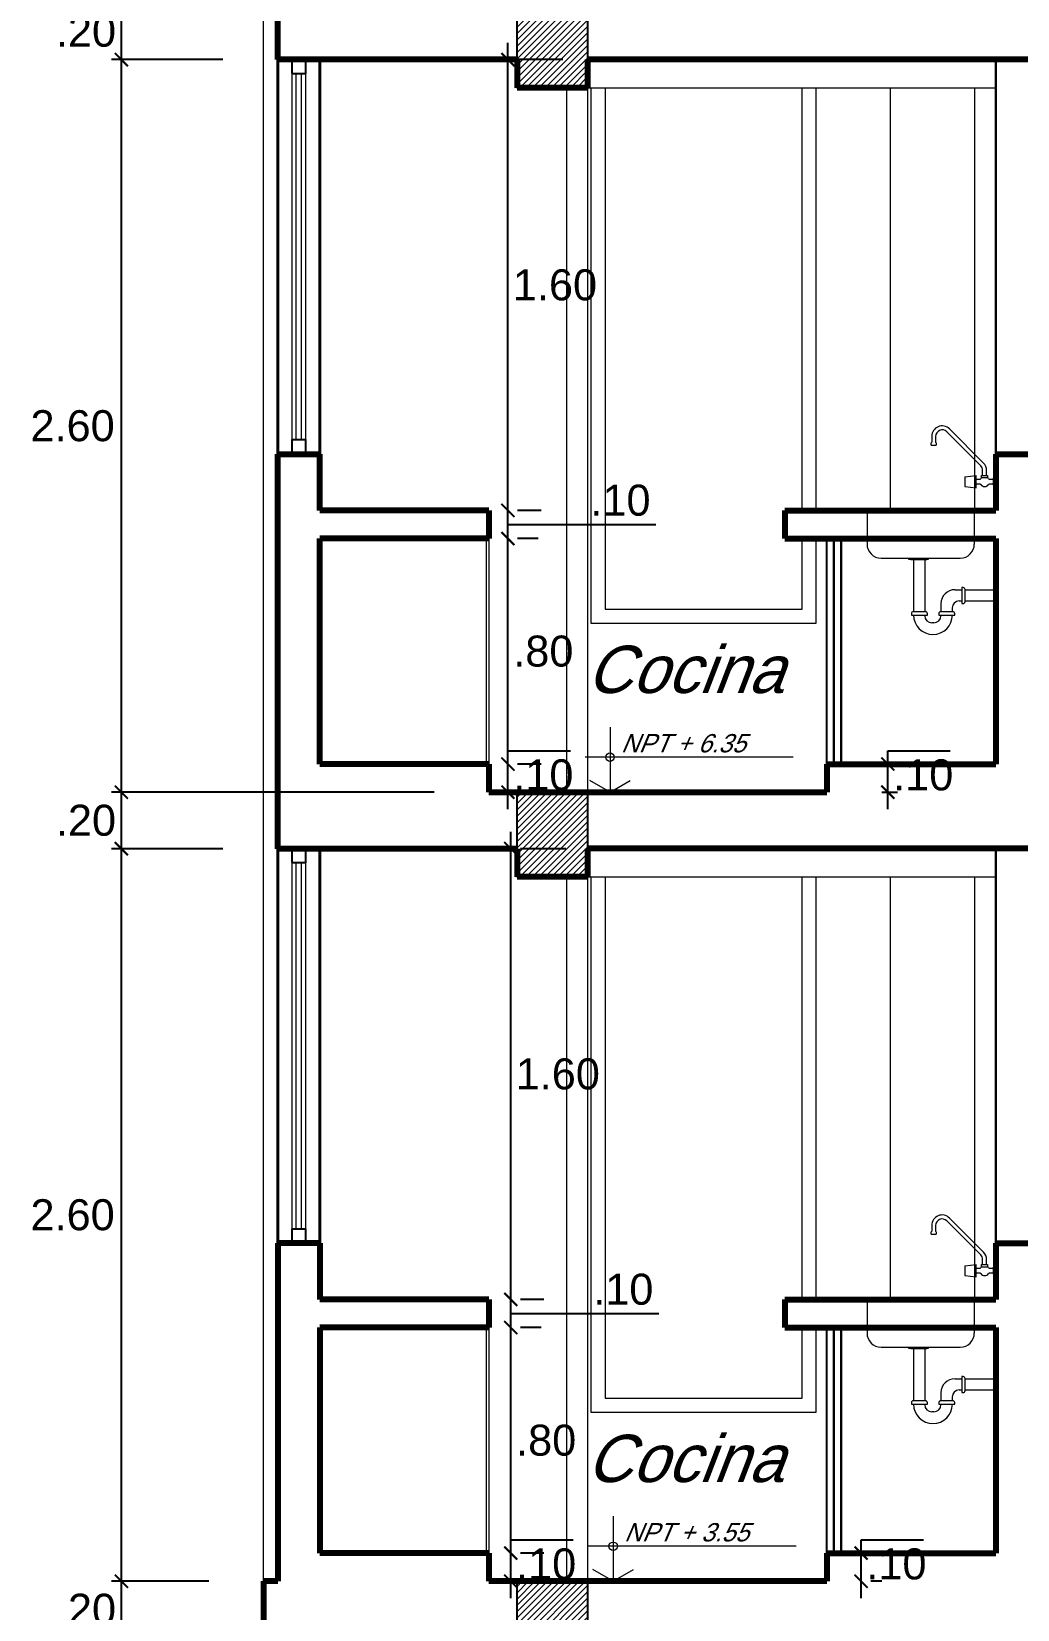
# Model space of a CAD drawing. Header units: millimetres. Extents: x 3779 to 7711, y 1445 to 3132.
# Drawn here: x 3948.45 to 3951.95, y 1475.88 to 1481.48 of the extents above; entities that cross this region are included whole.
import ezdxf

# ---------------------------------------------------------------- set-up
doc = ezdxf.new("R2010")
doc.units = ezdxf.units.MM
doc.header["$PDMODE"] = 3
doc.linetypes.add('HIDDEN', pattern=[9.525, 6.35, -3.175])
for name, color, linetype, lineweight in [('cotas', 7, 'Continuous', 5), ('pluma 0.0', 33, 'Continuous', 0), ('pluma 0.5', 41, 'Continuous', 5), ('pluma 1', 1, 'Continuous', 9), ('pluma 1.5', 14, 'Continuous', 15), ('pluma 2', 2, 'Continuous', 20), ('pluma 2.5', 30, 'Continuous', 25), ('pluma 3', 251, 'Continuous', 30), ('pluma 4', 34, 'Continuous', 40), ('pluma 8', 98, 'Continuous', 80), ('proyecciones', 32, 'HIDDEN', 9), ('SANITARIOS', 40, 'Continuous', 9), ('TEXTO', 7, 'Continuous', 9), ('TEXTURAS', 35, 'Continuous', 5)]:
    doc.layers.add(name, color=color, linetype=linetype, lineweight=lineweight)
doc.styles.add('nombreambiente', font='stylu.ttf', dxfattribs={"oblique": 20})
doc.styles.get("Standard").update_dxf_attribs({"font": 'arial.ttf'})
doc.dimstyles.new('INTERIOR', dxfattribs={"dimtxt": 0.11, "dimasz": 0.0465, "dimexe": 0.0345, "dimexo": 0.195, "dimgap": 0.0295, "dimtad": 2, "dimtih": 1, "dimtoh": 1, "dimzin": 4, "dimdsep": 46, "dimtxsty": 'Standard', "dimblk": 'ARCHTICK', "dimcen": 0, "dimdle": 0.06, "dimclrd": 256, "dimclre": 256, "dimclrt": 256, "dimadec": 0, "dimazin": 0, "dimtfac": 1, "dimtmove": 0, "dimatfit": 3, "dimldrblk": 'ARCHTICK', "dimfxl": 0.0345, "dimtolj": 1, "dimtzin": 0, "dimlwe": 25, "dimarcsym": 0})

# ---------------------------------------------------------------- blocks, each defined once
blk = doc.blocks.new('ttryt')
at = {"layer": 'pluma 1'}
for p, q in [((1118.6396, 393.5141), (1118.6396, 393.2829)), ((1119.2894, 393.4071), (1118.5516, 393.4071)), ((1118.6396, 393.2829), (1118.5676, 393.3244)), ((1118.6396, 393.2829), (1118.7115, 393.3244))]:
    blk.add_line(p, q, dxfattribs=at)
at = {"layer": 'pluma 1', "linetype": 'Continuous'}
blk.add_circle((1118.6396, 393.4071), 0.015, dxfattribs=at)
blk = doc.blocks.new('_ArchTick')
at = {"color": 0, "linetype": 'ByBlock', "lineweight": 40, "const_width": 0.15}
blk.add_lwpolyline([(-0.5, -0.5), (0.5, 0.5)], dxfattribs=at)
blk = doc.blocks.new('*D831')
at = {"layer": 'cotas', "lineweight": -2, "transparency": 16777216}
blk.add_line((3948.7656, 1475.7228), (3948.7656, 1476.0428), dxfattribs=at)
at = {"layer": 'cotas', "lineweight": 25, "transparency": 16777216}
for p, q in [((3949.0757, 1475.9828), (3948.7311, 1475.9828)), ((3949.0757, 1475.7828), (3948.7311, 1475.7828))]:
    blk.add_line(p, q, dxfattribs=at)
at = {"layer": 'Defpoints', "color": 0, "transparency": 16777216}
for p in [(3948.7656, 1475.9828), (3949.2707, 1475.9828), (3949.2707, 1475.7828)]:
    blk.add_point(p, dxfattribs=at)
at = {"layer": 'cotas', "lineweight": -2, "transparency": 16777216, "xscale": 0.04649999999999999, "yscale": 0.04649999999999999, "zscale": 0.04649999999999999}
for p, rotation in [((3948.7656, 1475.9828), 90), ((3948.7656, 1475.7828), 270)]:
    blk.add_blockref('_ArchTick', p, dxfattribs=dict(at, rotation=rotation))
at = {"layer": 'cotas', "transparency": 16777216, "insert": (3948.64, 1475.8828), "char_height": 0.11, "attachment_point": 5}
blk.add_mtext('\\A1;.20', dxfattribs=at)
blk = doc.blocks.new('*D832')
at = {"layer": 'cotas', "lineweight": -2, "transparency": 16777216}
blk.add_line((3948.7656, 1475.9228), (3948.7656, 1478.6424), dxfattribs=at)
at = {"layer": 'cotas', "lineweight": 25, "transparency": 16777216}
for p, q in [((3949.1257, 1478.5824), (3948.7311, 1478.5824)), ((3949.0757, 1475.9828), (3948.7311, 1475.9828))]:
    blk.add_line(p, q, dxfattribs=at)
at = {"layer": 'Defpoints', "color": 0, "transparency": 16777216}
for p in [(3948.7656, 1478.5824), (3949.3207, 1478.5824), (3949.2707, 1475.9828)]:
    blk.add_point(p, dxfattribs=at)
at = {"layer": 'cotas', "lineweight": -2, "transparency": 16777216, "xscale": 0.04649999999999999, "yscale": 0.04649999999999999, "zscale": 0.04649999999999999}
for p, rotation in [((3948.7656, 1478.5824), 90), ((3948.7656, 1475.9828), 270)]:
    blk.add_blockref('_ArchTick', p, dxfattribs=dict(at, rotation=rotation))
at = {"layer": 'cotas', "transparency": 16777216, "insert": (3948.5925, 1477.2826), "char_height": 0.11, "attachment_point": 5}
blk.add_mtext('\\A1;2.60', dxfattribs=at)
blk = doc.blocks.new('*D833')
at = {"layer": 'cotas', "lineweight": -2, "transparency": 16777216}
blk.add_line((3948.7656, 1478.5224), (3948.7656, 1478.8428), dxfattribs=at)
at = {"layer": 'cotas', "lineweight": 25, "transparency": 16777216}
for p, q in [((3949.8757, 1478.7828), (3948.7311, 1478.7828)), ((3949.1257, 1478.5824), (3948.7311, 1478.5824))]:
    blk.add_line(p, q, dxfattribs=at)
at = {"layer": 'Defpoints', "color": 0, "transparency": 16777216}
for p in [(3948.7656, 1478.7828), (3950.0707, 1478.7828), (3949.3207, 1478.5824)]:
    blk.add_point(p, dxfattribs=at)
at = {"layer": 'cotas', "lineweight": -2, "transparency": 16777216, "xscale": 0.04649999999999999, "yscale": 0.04649999999999999, "zscale": 0.04649999999999999}
for p, rotation in [((3948.7656, 1478.7828), 90), ((3948.7656, 1478.5824), 270)]:
    blk.add_blockref('_ArchTick', p, dxfattribs=dict(at, rotation=rotation))
at = {"layer": 'cotas', "transparency": 16777216, "insert": (3948.64, 1478.6826), "char_height": 0.11, "attachment_point": 5}
blk.add_mtext('\\A1;.20', dxfattribs=at)
blk = doc.blocks.new('*D834')
at = {"layer": 'cotas', "lineweight": -2, "transparency": 16777216}
blk.add_line((3948.7656, 1478.7228), (3948.7656, 1481.4424), dxfattribs=at)
at = {"layer": 'cotas', "lineweight": 25, "transparency": 16777216}
for p, q in [((3949.1257, 1481.3824), (3948.7311, 1481.3824)), ((3949.8757, 1478.7828), (3948.7311, 1478.7828))]:
    blk.add_line(p, q, dxfattribs=at)
at = {"layer": 'Defpoints', "color": 0, "transparency": 16777216}
for p in [(3948.7656, 1481.3824), (3949.3207, 1481.3824), (3950.0707, 1478.7828)]:
    blk.add_point(p, dxfattribs=at)
at = {"layer": 'cotas', "lineweight": -2, "transparency": 16777216, "xscale": 0.04649999999999999, "yscale": 0.04649999999999999, "zscale": 0.04649999999999999}
for p, rotation in [((3948.7656, 1481.3824), 90), ((3948.7656, 1478.7828), 270)]:
    blk.add_blockref('_ArchTick', p, dxfattribs=dict(at, rotation=rotation))
at = {"layer": 'cotas', "transparency": 16777216, "insert": (3948.5925, 1480.0826), "char_height": 0.11, "attachment_point": 5}
blk.add_mtext('\\A1;2.60', dxfattribs=at)
blk = doc.blocks.new('*D835')
at = {"layer": 'cotas', "lineweight": -2, "transparency": 16777216}
blk.add_line((3948.7656, 1481.3224), (3948.7656, 1481.6428), dxfattribs=at)
at = {"layer": 'cotas', "lineweight": 25, "transparency": 16777216}
for p, q in [((3949.1257, 1481.5828), (3948.7311, 1481.5828)), ((3949.1257, 1481.3824), (3948.7311, 1481.3824))]:
    blk.add_line(p, q, dxfattribs=at)
at = {"layer": 'Defpoints', "color": 0, "transparency": 16777216}
for p in [(3948.7656, 1481.5828), (3949.3207, 1481.5828), (3949.3207, 1481.3824)]:
    blk.add_point(p, dxfattribs=at)
at = {"layer": 'cotas', "lineweight": -2, "transparency": 16777216, "xscale": 0.04649999999999999, "yscale": 0.04649999999999999, "zscale": 0.04649999999999999}
for p, rotation in [((3948.7656, 1481.5828), 90), ((3948.7656, 1481.3824), 270)]:
    blk.add_blockref('_ArchTick', p, dxfattribs=dict(at, rotation=rotation))
at = {"layer": 'cotas', "transparency": 16777216, "insert": (3948.64, 1481.4826), "char_height": 0.11, "attachment_point": 5}
blk.add_mtext('\\A1;.20', dxfattribs=at)
blk = doc.blocks.new('*D818')
at = {"layer": 'cotas', "lineweight": -2, "transparency": 16777216}
for p, q in [((3951.3918, 1476.0828), (3951.3918, 1476.1293)), ((3951.3918, 1476.1293), (3951.6136, 1476.1293)), ((3951.3918, 1475.9228), (3951.3918, 1476.0828))]:
    blk.add_line(p, q, dxfattribs=at)
at = {"layer": 'cotas', "lineweight": 25, "transparency": 16777216}
for p, q in [((3951.4657, 1476.0828), (3951.4263, 1476.0828)), ((3951.4657, 1475.9828), (3951.4263, 1475.9828))]:
    blk.add_line(p, q, dxfattribs=at)
at = {"layer": 'Defpoints', "color": 0, "transparency": 16777216}
for p in [(3951.2707, 1476.0828), (3951.3918, 1476.0828), (3951.2707, 1475.9828)]:
    blk.add_point(p, dxfattribs=at)
at = {"layer": 'cotas', "lineweight": -2, "transparency": 16777216, "xscale": 0.04649999999999999, "yscale": 0.04649999999999999, "zscale": 0.04649999999999999}
for p, rotation in [((3951.3918, 1476.0828), 90), ((3951.3918, 1475.9828), 270)]:
    blk.add_blockref('_ArchTick', p, dxfattribs=dict(at, rotation=rotation))
at = {"layer": 'cotas', "transparency": 16777216, "insert": (3951.5174, 1476.0436), "char_height": 0.11, "attachment_point": 5}
blk.add_mtext('\\A1;.10', dxfattribs=at)
blk = doc.blocks.new('*D819')
at = {"layer": 'cotas', "lineweight": 25, "transparency": 16777216}
for p, q in [((3951.4657, 1478.8828), (3951.5215, 1478.8828)), ((3951.4657, 1478.7828), (3951.5215, 1478.7828))]:
    blk.add_line(p, q, dxfattribs=at)
at = {"layer": 'cotas', "lineweight": -2, "transparency": 16777216}
for p, q in [((3951.487, 1478.8828), (3951.487, 1478.9293)), ((3951.487, 1478.9293), (3951.7088, 1478.9293)), ((3951.487, 1478.7228), (3951.487, 1478.8828))]:
    blk.add_line(p, q, dxfattribs=at)
at = {"layer": 'Defpoints', "color": 0, "transparency": 16777216}
for p in [(3951.2707, 1478.8828), (3951.487, 1478.8828), (3951.2707, 1478.7828)]:
    blk.add_point(p, dxfattribs=at)
at = {"layer": 'cotas', "lineweight": -2, "transparency": 16777216, "xscale": 0.04649999999999999, "yscale": 0.04649999999999999, "zscale": 0.04649999999999999}
for p, rotation in [((3951.487, 1478.8828), 90), ((3951.487, 1478.7828), 270)]:
    blk.add_blockref('_ArchTick', p, dxfattribs=dict(at, rotation=rotation))
at = {"layer": 'cotas', "transparency": 16777216, "insert": (3951.6126, 1478.8436), "char_height": 0.11, "attachment_point": 5}
blk.add_mtext('\\A1;.10', dxfattribs=at)
blk = doc.blocks.new('*D821')
at = {"layer": 'cotas', "lineweight": -2, "transparency": 16777216}
for p, q in [((3950.1481, 1476.0828), (3950.1481, 1476.1293)), ((3950.1481, 1476.1293), (3950.3699, 1476.1293)), ((3950.1481, 1475.9228), (3950.1481, 1476.0828))]:
    blk.add_line(p, q, dxfattribs=at)
at = {"layer": 'cotas', "lineweight": 25, "transparency": 16777216}
for p, q in [((3950.2657, 1476.0828), (3950.1826, 1476.0828)), ((3950.2657, 1475.9828), (3950.1826, 1475.9828))]:
    blk.add_line(p, q, dxfattribs=at)
at = {"layer": 'Defpoints', "color": 0, "transparency": 16777216}
for p in [(3950.0707, 1476.0828), (3950.1481, 1476.0828), (3950.0707, 1475.9828)]:
    blk.add_point(p, dxfattribs=at)
at = {"layer": 'cotas', "lineweight": -2, "transparency": 16777216, "xscale": 0.04649999999999999, "yscale": 0.04649999999999999, "zscale": 0.04649999999999999}
for p, rotation in [((3950.1481, 1476.0828), 90), ((3950.1481, 1475.9828), 270)]:
    blk.add_blockref('_ArchTick', p, dxfattribs=dict(at, rotation=rotation))
at = {"layer": 'cotas', "transparency": 16777216, "insert": (3950.2738, 1476.0436), "char_height": 0.11, "attachment_point": 5}
blk.add_mtext('\\A1;.10', dxfattribs=at)
blk = doc.blocks.new('*D822')
at = {"layer": 'cotas', "lineweight": -2, "transparency": 16777216}
blk.add_line((3950.1481, 1476.0228), (3950.1481, 1476.9428), dxfattribs=at)
at = {"layer": 'cotas', "lineweight": 25, "transparency": 16777216}
for p, q in [((3950.2557, 1476.8828), (3950.1826, 1476.8828)), ((3950.2657, 1476.0828), (3950.1826, 1476.0828))]:
    blk.add_line(p, q, dxfattribs=at)
at = {"layer": 'Defpoints', "color": 0, "transparency": 16777216}
for p in [(3950.0607, 1476.8828), (3950.1481, 1476.8828), (3950.0707, 1476.0828)]:
    blk.add_point(p, dxfattribs=at)
at = {"layer": 'cotas', "lineweight": -2, "transparency": 16777216, "xscale": 0.04649999999999999, "yscale": 0.04649999999999999, "zscale": 0.04649999999999999}
for p, rotation in [((3950.1481, 1476.8828), 90), ((3950.1481, 1476.0828), 270)]:
    blk.add_blockref('_ArchTick', p, dxfattribs=dict(at, rotation=rotation))
at = {"layer": 'cotas', "transparency": 16777216, "insert": (3950.2738, 1476.4828), "char_height": 0.11, "attachment_point": 5}
blk.add_mtext('\\A1;.80', dxfattribs=at)
blk = doc.blocks.new('*D823')
at = {"layer": 'cotas', "lineweight": -2, "transparency": 16777216}
for p, q in [((3950.1481, 1476.8228), (3950.1481, 1477.0428)), ((3950.1481, 1476.9328), (3950.422, 1476.9328)), ((3950.422, 1476.9328), (3950.6733, 1476.9328))]:
    blk.add_line(p, q, dxfattribs=at)
at = {"layer": 'cotas', "lineweight": 25, "transparency": 16777216}
for p, q in [((3950.2657, 1476.9828), (3950.1826, 1476.9828)), ((3950.2557, 1476.8828), (3950.1826, 1476.8828))]:
    blk.add_line(p, q, dxfattribs=at)
at = {"layer": 'Defpoints', "color": 0, "transparency": 16777216}
for p in [(3950.0707, 1476.9828), (3950.1481, 1476.9828), (3950.0607, 1476.8828)]:
    blk.add_point(p, dxfattribs=at)
at = {"layer": 'cotas', "lineweight": -2, "transparency": 16777216, "xscale": 0.04649999999999999, "yscale": 0.04649999999999999, "zscale": 0.04649999999999999}
for p, rotation in [((3950.1481, 1476.9828), 90), ((3950.1481, 1476.8828), 270)]:
    blk.add_blockref('_ArchTick', p, dxfattribs=dict(at, rotation=rotation))
at = {"layer": 'cotas', "transparency": 16777216, "insert": (3950.5477, 1477.0184), "char_height": 0.11, "attachment_point": 5}
blk.add_mtext('\\A1;.10', dxfattribs=at)
blk = doc.blocks.new('*D824')
at = {"layer": 'cotas', "lineweight": -2, "transparency": 16777216}
blk.add_line((3950.1481, 1476.9228), (3950.1481, 1478.6424), dxfattribs=at)
at = {"layer": 'cotas', "lineweight": 25, "transparency": 16777216}
for p, q in [((3950.3431, 1478.5824), (3950.1826, 1478.5824)), ((3950.2657, 1476.9828), (3950.1826, 1476.9828))]:
    blk.add_line(p, q, dxfattribs=at)
at = {"layer": 'Defpoints', "color": 0, "transparency": 16777216}
for p in [(3950.1481, 1478.5824), (3950.1481, 1478.5824), (3950.0707, 1476.9828)]:
    blk.add_point(p, dxfattribs=at)
at = {"layer": 'cotas', "lineweight": -2, "transparency": 16777216, "xscale": 0.04649999999999999, "yscale": 0.04649999999999999, "zscale": 0.04649999999999999}
for p, rotation in [((3950.1481, 1478.5824), 90), ((3950.1481, 1476.9828), 270)]:
    blk.add_blockref('_ArchTick', p, dxfattribs=dict(at, rotation=rotation))
at = {"layer": 'cotas', "transparency": 16777216, "insert": (3950.3151, 1477.7826), "char_height": 0.11, "attachment_point": 5}
blk.add_mtext('\\A1;1.60', dxfattribs=at)
blk = doc.blocks.new('*D668')
at = {"layer": 'cotas', "lineweight": -2, "transparency": 16777216}
for p, q in [((3950.1381, 1478.8828), (3950.1381, 1478.9293)), ((3950.1381, 1478.9293), (3950.3599, 1478.9293)), ((3950.1381, 1478.7228), (3950.1381, 1478.8828))]:
    blk.add_line(p, q, dxfattribs=at)
at = {"layer": 'cotas', "lineweight": 25, "transparency": 16777216}
for p, q in [((3950.2557, 1478.8828), (3950.1726, 1478.8828)), ((3950.2557, 1478.7828), (3950.1726, 1478.7828))]:
    blk.add_line(p, q, dxfattribs=at)
at = {"layer": 'Defpoints', "color": 0, "transparency": 16777216}
for p in [(3950.0607, 1478.8828), (3950.1381, 1478.8828), (3950.0607, 1478.7828)]:
    blk.add_point(p, dxfattribs=at)
at = {"layer": 'cotas', "lineweight": -2, "transparency": 16777216, "xscale": 0.04649999999999999, "yscale": 0.04649999999999999, "zscale": 0.04649999999999999}
for p, rotation in [((3950.1381, 1478.8828), 90), ((3950.1381, 1478.7828), 270)]:
    blk.add_blockref('_ArchTick', p, dxfattribs=dict(at, rotation=rotation))
at = {"layer": 'cotas', "transparency": 16777216, "insert": (3950.2638, 1478.8436), "char_height": 0.11, "attachment_point": 5}
blk.add_mtext('\\A1;.10', dxfattribs=at)
blk = doc.blocks.new('*D669')
at = {"layer": 'cotas', "lineweight": -2, "transparency": 16777216}
blk.add_line((3950.1381, 1478.8228), (3950.1381, 1479.7428), dxfattribs=at)
at = {"layer": 'cotas', "lineweight": 25, "transparency": 16777216}
for p, q in [((3950.2457, 1479.6828), (3950.1726, 1479.6828)), ((3950.2557, 1478.8828), (3950.1726, 1478.8828))]:
    blk.add_line(p, q, dxfattribs=at)
at = {"layer": 'Defpoints', "color": 0, "transparency": 16777216}
for p in [(3950.0507, 1479.6828), (3950.1381, 1479.6828), (3950.0607, 1478.8828)]:
    blk.add_point(p, dxfattribs=at)
at = {"layer": 'cotas', "lineweight": -2, "transparency": 16777216, "xscale": 0.04649999999999999, "yscale": 0.04649999999999999, "zscale": 0.04649999999999999}
for p, rotation in [((3950.1381, 1479.6828), 90), ((3950.1381, 1478.8828), 270)]:
    blk.add_blockref('_ArchTick', p, dxfattribs=dict(at, rotation=rotation))
at = {"layer": 'cotas', "transparency": 16777216, "insert": (3950.2638, 1479.2828), "char_height": 0.11, "attachment_point": 5}
blk.add_mtext('\\A1;.80', dxfattribs=at)
blk = doc.blocks.new('*D670')
at = {"layer": 'cotas', "lineweight": -2, "transparency": 16777216}
for p, q in [((3950.1381, 1479.6228), (3950.1381, 1479.8428)), ((3950.1381, 1479.7328), (3950.412, 1479.7328)), ((3950.412, 1479.7328), (3950.6633, 1479.7328))]:
    blk.add_line(p, q, dxfattribs=at)
at = {"layer": 'cotas', "lineweight": 25, "transparency": 16777216}
for p, q in [((3950.2557, 1479.7828), (3950.1726, 1479.7828)), ((3950.2457, 1479.6828), (3950.1726, 1479.6828))]:
    blk.add_line(p, q, dxfattribs=at)
at = {"layer": 'Defpoints', "color": 0, "transparency": 16777216}
for p in [(3950.0607, 1479.7828), (3950.1381, 1479.7828), (3950.0507, 1479.6828)]:
    blk.add_point(p, dxfattribs=at)
at = {"layer": 'cotas', "lineweight": -2, "transparency": 16777216, "xscale": 0.04649999999999999, "yscale": 0.04649999999999999, "zscale": 0.04649999999999999}
for p, rotation in [((3950.1381, 1479.7828), 90), ((3950.1381, 1479.6828), 270)]:
    blk.add_blockref('_ArchTick', p, dxfattribs=dict(at, rotation=rotation))
at = {"layer": 'cotas', "transparency": 16777216, "insert": (3950.5377, 1479.8184), "char_height": 0.11, "attachment_point": 5}
blk.add_mtext('\\A1;.10', dxfattribs=at)
blk = doc.blocks.new('*D671')
at = {"layer": 'cotas', "lineweight": -2, "transparency": 16777216}
blk.add_line((3950.1381, 1479.7228), (3950.1381, 1481.4424), dxfattribs=at)
at = {"layer": 'cotas', "lineweight": 25, "transparency": 16777216}
for p, q in [((3950.3331, 1481.3824), (3950.1726, 1481.3824)), ((3950.2557, 1479.7828), (3950.1726, 1479.7828))]:
    blk.add_line(p, q, dxfattribs=at)
at = {"layer": 'Defpoints', "color": 0, "transparency": 16777216}
for p in [(3950.1381, 1481.3824), (3950.1381, 1481.3824), (3950.0607, 1479.7828)]:
    blk.add_point(p, dxfattribs=at)
at = {"layer": 'cotas', "lineweight": -2, "transparency": 16777216, "xscale": 0.04649999999999999, "yscale": 0.04649999999999999, "zscale": 0.04649999999999999}
for p, rotation in [((3950.1381, 1481.3824), 90), ((3950.1381, 1479.7828), 270)]:
    blk.add_blockref('_ArchTick', p, dxfattribs=dict(at, rotation=rotation))
at = {"layer": 'cotas', "transparency": 16777216, "insert": (3950.3051, 1480.5826), "char_height": 0.11, "attachment_point": 5}
blk.add_mtext('\\A1;1.60', dxfattribs=at)

msp = doc.modelspace()

# ---------------------------------------------------------------- hatches: boundary and pattern name
at = {"layer": 'TEXTURAS'}
h = msp.add_hatch(dxfattribs=at)
h.set_pattern_fill('LINE', color=256, scale=0.005, angle=45)
h.set_pattern_definition([(45, (-207.471848, 133.283055), (-0.01122532015, 0.01122532015), [])])
h.paths.add_polyline_path([(3950.4207, 1481.5828), (3950.3207, 1481.5828), (3950.1707, 1481.5828), (3950.1707, 1481.2828), (3950.4207, 1481.2828), (3950.4207, 1481.3828)])
h = msp.add_hatch(dxfattribs=at)
h.set_pattern_fill('LINE', color=256, scale=0.005, angle=45)
h.set_pattern_definition([(45, (-207.471848, 130.483055), (-0.01122532015, 0.01122532015), [])])
h.paths.add_polyline_path([(3950.4207, 1478.7828), (3950.3207, 1478.7828), (3950.1707, 1478.7828), (3950.1707, 1478.4828), (3950.4207, 1478.4828), (3950.4207, 1478.5828)])
h = msp.add_hatch(dxfattribs=at)
h.set_pattern_fill('LINE', color=256, scale=0.005, angle=45)
h.set_pattern_definition([(45, (-207.471848, 127.683055), (-0.01122532015, 0.01122532015), [])])
h.paths.add_polyline_path([(3950.4207, 1475.9828), (3950.3207, 1475.9828), (3950.1707, 1475.9828), (3950.1707, 1475.6828), (3950.4207, 1475.6828), (3950.4207, 1475.7828)])

# ---------------------------------------------------------------- linework, layer by layer
at = {"layer": 'pluma 0.0'}
for p, q in [((3949.3707, 1481.3324), (3949.3707, 1480.0328)), ((3949.4207, 1480.0328), (3949.4207, 1481.3324)), ((3949.3707, 1478.5324), (3949.3707, 1477.2328)), ((3949.4207, 1477.2328), (3949.4207, 1478.5324))]:
    msp.add_line(p, q, dxfattribs=at)
at = {"layer": 'pluma 0.5'}
for points in [[(3950.4328, 1481.2828), (3950.4328, 1479.3828), (3951.2328, 1479.3828), (3951.2328, 1479.6828)], [(3950.4828, 1481.2828), (3950.4828, 1479.4328), (3951.1828, 1479.4328), (3951.1828, 1479.6828)], [(3951.1828, 1479.7828), (3951.1828, 1481.2828)], [(3951.2328, 1479.7828), (3951.2328, 1481.2828)], [(3950.4328, 1478.4828), (3950.4328, 1476.5828), (3951.2328, 1476.5828), (3951.2328, 1476.8828)], [(3950.4828, 1478.4828), (3950.4828, 1476.6328), (3951.1828, 1476.6328), (3951.1828, 1476.8828)], [(3951.1828, 1476.9828), (3951.1828, 1478.4828)], [(3951.2328, 1476.9828), (3951.2328, 1478.4828)]]:
    msp.add_lwpolyline(points, dxfattribs=at)
at = {"layer": 'pluma 1'}
for p, q in [((3949.3857, 1480.0328), (3949.3857, 1481.3324)), ((3949.4057, 1480.0328), (3949.4057, 1481.3324)), ((3951.4949, 1481.2828), (3951.4949, 1479.7828)), ((3951.7949, 1481.2828), (3951.7949, 1479.7828)), ((3950.0607, 1479.6828), (3950.0607, 1478.8828)), ((3950.0707, 1479.6828), (3950.0707, 1478.8828)), ((3949.3857, 1477.2328), (3949.3857, 1478.5324)), ((3949.4057, 1477.2328), (3949.4057, 1478.5324)), ((3951.4949, 1478.4828), (3951.4949, 1476.9828)), ((3951.7949, 1478.4828), (3951.7949, 1476.9828)), ((3950.0607, 1476.8828), (3950.0607, 1476.0828)), ((3950.0707, 1476.8828), (3950.0707, 1476.0828))]:
    msp.add_line(p, q, dxfattribs=at)
at = {"layer": 'pluma 1.5'}
for p, q in [((3949.2707, 1475.9828), (3949.2707, 1484.1824)), ((3950.4207, 1481.3828), (3950.4207, 1478.7828)), ((3950.4207, 1481.2828), (3951.8707, 1481.2828)), ((3951.4131, 1479.6828), (3951.4131, 1479.6635)), ((3951.794, 1479.6828), (3951.794, 1479.6635)), ((3950.4207, 1478.5828), (3950.4207, 1475.9828)), ((3950.4207, 1478.4828), (3951.8707, 1478.4828)), ((3951.4131, 1476.8828), (3951.4131, 1476.8635)), ((3951.794, 1476.8828), (3951.794, 1476.8635))]:
    msp.add_line(p, q, dxfattribs=at)
at = {"layer": 'pluma 2'}
for p, q in [((3950.3457, 1481.2828), (3950.3457, 1478.7828)), ((3950.3457, 1478.4828), (3950.3457, 1475.9828))]:
    msp.add_line(p, q, dxfattribs=at)
at = {"layer": 'pluma 2.5'}
for p, q in [((3951.2707, 1478.8828), (3951.2707, 1479.6828)), ((3951.2707, 1476.0828), (3951.2707, 1476.8828))]:
    msp.add_line(p, q, dxfattribs=at)
for points in [[(3950.4207, 1481.2828), (3950.1707, 1481.2828), (3950.1707, 1481.5828), (3950.4207, 1481.5828)], [(3949.3707, 1481.3328), (3949.4207, 1481.3328), (3949.4207, 1481.3828), (3949.3707, 1481.3828)], [(3949.3707, 1479.9828), (3949.4207, 1479.9828), (3949.4207, 1480.0328), (3949.3707, 1480.0328)], [(3950.4207, 1478.4828), (3950.1707, 1478.4828), (3950.1707, 1478.7828), (3950.4207, 1478.7828)], [(3949.3707, 1478.5328), (3949.4207, 1478.5328), (3949.4207, 1478.5828), (3949.3707, 1478.5828)], [(3949.3707, 1477.1828), (3949.4207, 1477.1828), (3949.4207, 1477.2328), (3949.3707, 1477.2328)], [(3950.4207, 1475.6828), (3950.1707, 1475.6828), (3950.1707, 1475.9828), (3950.4207, 1475.9828)]]:
    msp.add_lwpolyline(points, close=True, dxfattribs=at)
at = {"layer": 'pluma 3'}
for p, q in [((3951.8707, 1479.9828), (3951.8707, 1481.3828)), ((3951.2957, 1478.8828), (3951.2957, 1479.6828)), ((3951.3207, 1478.8828), (3951.3207, 1479.6828)), ((3951.8707, 1477.1828), (3951.8707, 1478.5828)), ((3951.2957, 1476.0828), (3951.2957, 1476.8828)), ((3951.3207, 1476.0828), (3951.3207, 1476.8828))]:
    msp.add_line(p, q, dxfattribs=at)
at = {"layer": 'pluma 4'}
for p, q in [((3949.3207, 1479.9828), (3949.3207, 1481.3824)), ((3949.4707, 1479.9828), (3949.4707, 1481.3824)), ((3949.3207, 1477.1828), (3949.3207, 1478.5824)), ((3949.4707, 1477.1828), (3949.4707, 1478.5824))]:
    msp.add_line(p, q, dxfattribs=at)
at = {"layer": 'pluma 8'}
for p, q in [((3949.3207, 1481.3824), (3949.3207, 1482.7828)), ((3950.1707, 1481.3824), (3949.3207, 1481.3824)), ((3950.1707, 1481.3824), (3950.1707, 1481.2828)), ((3953.5207, 1481.3828), (3950.4207, 1481.3828)), ((3950.4207, 1481.3824), (3950.4207, 1481.2828)), ((3950.4207, 1481.2828), (3950.1707, 1481.2828)), ((3949.3207, 1478.5824), (3949.3207, 1479.9828)), ((3949.3207, 1479.9828), (3949.4707, 1479.9828)), ((3949.4707, 1479.7828), (3949.4707, 1479.9828)), ((3951.8707, 1479.9828), (3951.8707, 1479.7828)), ((3951.8707, 1479.9828), (3952.0207, 1479.9828)), ((3950.0707, 1479.7828), (3949.4707, 1479.7828)), ((3950.0707, 1479.7828), (3950.0707, 1479.6828)), ((3951.1207, 1479.7828), (3951.1207, 1479.6828)), ((3951.1207, 1479.7828), (3951.8707, 1479.7828)), ((3949.4707, 1478.8828), (3949.4707, 1479.6828)), ((3950.0707, 1479.6828), (3949.4707, 1479.6828)), ((3951.1207, 1479.6828), (3951.8707, 1479.6828)), ((3951.8707, 1479.6828), (3951.8707, 1478.8828)), ((3950.0707, 1478.8828), (3949.4707, 1478.8828)), ((3950.0707, 1478.8828), (3950.0707, 1478.7828)), ((3951.2707, 1478.8828), (3951.2707, 1478.7828)), ((3951.2707, 1478.8828), (3951.8707, 1478.8828)), ((3950.0707, 1478.7828), (3951.2707, 1478.7828)), ((3950.1707, 1478.5824), (3949.3207, 1478.5824)), ((3950.1707, 1478.5824), (3950.1707, 1478.4828)), ((3953.5207, 1478.5828), (3950.4207, 1478.5828)), ((3950.4207, 1478.5824), (3950.4207, 1478.4828)), ((3950.4207, 1478.4828), (3950.1707, 1478.4828)), ((3949.4707, 1477.1828), (3949.3207, 1477.1828)), ((3949.3207, 1477.1828), (3949.3207, 1475.9828)), ((3949.4707, 1477.1828), (3949.4707, 1476.9828)), ((3951.8707, 1477.1828), (3951.8707, 1476.9828)), ((3951.8707, 1477.1828), (3952.0207, 1477.1828)), ((3950.0707, 1476.9828), (3949.4707, 1476.9828)), ((3950.0707, 1476.9828), (3950.0707, 1476.8828)), ((3951.1207, 1476.9828), (3951.8707, 1476.9828)), ((3951.1207, 1476.9828), (3951.1207, 1476.8828)), ((3950.0707, 1476.8828), (3949.4707, 1476.8828)), ((3949.4707, 1476.8828), (3949.4707, 1476.0828)), ((3951.1207, 1476.8828), (3951.8707, 1476.8828)), ((3951.8707, 1476.8828), (3951.8707, 1476.0828)), ((3950.0707, 1476.0828), (3949.4707, 1476.0828)), ((3950.0707, 1476.0828), (3950.0707, 1475.9828)), ((3951.2707, 1476.0828), (3951.8707, 1476.0828)), ((3951.2707, 1476.0828), (3951.2707, 1475.9828)), ((3949.3207, 1475.9828), (3949.2707, 1475.9828)), ((3949.2707, 1475.9828), (3949.2707, 1475.7828)), ((3951.2707, 1475.9828), (3950.0707, 1475.9828))]:
    msp.add_line(p, q, dxfattribs=at)
at = {"layer": 'proyecciones', "linetype": 'HIDDEN', "ltscale": 0.01}
for p, q in [((3951.4131, 1479.7828), (3951.4131, 1479.6828)), ((3951.794, 1479.7828), (3951.794, 1479.6828)), ((3951.4131, 1476.9828), (3951.4131, 1476.8828)), ((3951.794, 1476.9828), (3951.794, 1476.8828))]:
    msp.add_line(p, q, dxfattribs=at)
at = {"layer": 'SANITARIOS'}
for p, q in [((3951.8168, 1479.941), (3951.696, 1480.0618)), ((3951.8267, 1479.9509), (3951.7059, 1480.0717)), ((3951.6403, 1480.0143), (3951.6591, 1480.0143)), ((3951.6427, 1480.0456), (3951.6427, 1480.0248)), ((3951.6567, 1480.0456), (3951.6567, 1480.0248)), ((3951.7605, 1479.9017), (3951.8007, 1479.9067)), ((3951.7605, 1479.9017), (3951.7605, 1479.8681)), ((3951.8007, 1479.8632), (3951.8007, 1479.9067)), ((3951.8235, 1479.9071), (3951.8235, 1479.9247)), ((3951.8375, 1479.9071), (3951.8375, 1479.9247)), ((3951.7605, 1479.8681), (3951.8007, 1479.8632)), ((3951.4631, 1479.6135), (3951.744, 1479.6135)), ((3951.578, 1479.6072), (3951.578, 1479.4232)), ((3951.618, 1479.6072), (3951.618, 1479.4232)), ((3951.7254, 1479.5015), (3951.7494, 1479.5015)), ((3951.7542, 1479.509), (3951.7494, 1479.509)), ((3951.7494, 1479.509), (3951.7494, 1479.4522)), ((3951.7612, 1479.4592), (3951.7612, 1479.502)), ((3951.7612, 1479.5015), (3951.8707, 1479.5015)), ((3951.6754, 1479.4515), (3951.6754, 1479.4232)), ((3951.7154, 1479.4365), (3951.7154, 1479.4232)), ((3951.7404, 1479.4615), (3951.7494, 1479.4615)), ((3951.7494, 1479.4522), (3951.7542, 1479.4522)), ((3951.7612, 1479.4615), (3951.8707, 1479.4615)), ((3951.5704, 1479.4162), (3951.5704, 1479.4114)), ((3951.5704, 1479.4114), (3951.6272, 1479.4114)), ((3951.6202, 1479.4232), (3951.5774, 1479.4232)), ((3951.618, 1479.4114), (3951.618, 1479.4089)), ((3951.6272, 1479.4114), (3951.6272, 1479.4162)), ((3951.6504, 1479.3839), (3951.643, 1479.3839)), ((3951.6678, 1479.4162), (3951.6678, 1479.4114)), ((3951.6678, 1479.4114), (3951.7246, 1479.4114)), ((3951.7176, 1479.4232), (3951.6748, 1479.4232)), ((3951.6754, 1479.4114), (3951.6754, 1479.4089)), ((3951.7246, 1479.4114), (3951.7246, 1479.4162)), ((3951.8168, 1477.141), (3951.696, 1477.2618)), ((3951.8267, 1477.1509), (3951.7059, 1477.2717)), ((3951.6403, 1477.2143), (3951.6591, 1477.2143)), ((3951.6427, 1477.2456), (3951.6427, 1477.2248)), ((3951.6567, 1477.2456), (3951.6567, 1477.2248)), ((3951.7605, 1477.1017), (3951.8007, 1477.1067)), ((3951.7605, 1477.1017), (3951.7605, 1477.0681)), ((3951.8007, 1477.0632), (3951.8007, 1477.1067)), ((3951.8235, 1477.1071), (3951.8235, 1477.1247)), ((3951.8375, 1477.1071), (3951.8375, 1477.1247)), ((3951.7605, 1477.0681), (3951.8007, 1477.0632)), ((3951.4631, 1476.8135), (3951.744, 1476.8135)), ((3951.578, 1476.8072), (3951.578, 1476.6232)), ((3951.618, 1476.8072), (3951.618, 1476.6232)), ((3951.7254, 1476.7015), (3951.7494, 1476.7015)), ((3951.7494, 1476.709), (3951.7494, 1476.6522)), ((3951.7542, 1476.709), (3951.7494, 1476.709)), ((3951.7612, 1476.6592), (3951.7612, 1476.702)), ((3951.7612, 1476.7015), (3951.8707, 1476.7015)), ((3951.6754, 1476.6515), (3951.6754, 1476.6232)), ((3951.7154, 1476.6365), (3951.7154, 1476.6232)), ((3951.7404, 1476.6615), (3951.7494, 1476.6615)), ((3951.7494, 1476.6522), (3951.7542, 1476.6522)), ((3951.7612, 1476.6615), (3951.8707, 1476.6615)), ((3951.5704, 1476.6162), (3951.5704, 1476.6114)), ((3951.5704, 1476.6114), (3951.6272, 1476.6114)), ((3951.6202, 1476.6232), (3951.5774, 1476.6232)), ((3951.618, 1476.6114), (3951.618, 1476.6089)), ((3951.6272, 1476.6114), (3951.6272, 1476.6162)), ((3951.6504, 1476.5839), (3951.643, 1476.5839)), ((3951.6678, 1476.6162), (3951.6678, 1476.6114)), ((3951.6678, 1476.6114), (3951.7246, 1476.6114)), ((3951.7176, 1476.6232), (3951.6748, 1476.6232)), ((3951.6754, 1476.6114), (3951.6754, 1476.6089)), ((3951.7246, 1476.6114), (3951.7246, 1476.6162))]:
    msp.add_line(p, q, dxfattribs=at)
for points in [[(3951.8197, 1479.9071), (3951.8413, 1479.9071), (3951.8413, 1479.8978), (3951.8197, 1479.8978)], [(3951.5611, 1479.6135), (3951.6302, 1479.6135), (3951.6302, 1479.6087), (3951.5611, 1479.6087)], [(3951.8197, 1477.1071), (3951.8413, 1477.1071), (3951.8413, 1477.0978), (3951.8197, 1477.0978)], [(3951.5611, 1476.8135), (3951.6302, 1476.8135), (3951.6302, 1476.8087), (3951.5611, 1476.8087)]]:
    msp.add_lwpolyline(points, close=True, dxfattribs=at)
for points in [[(3951.6249, 1479.6087), (3951.6249, 1479.6072), (3951.5683, 1479.6072), (3951.5683, 1479.6087)], [(3951.6249, 1476.8087), (3951.6249, 1476.8072), (3951.5683, 1476.8072), (3951.5683, 1476.8087)]]:
    msp.add_lwpolyline(points, dxfattribs=at)
for centre, radius, start, end in [((3951.6797, 1480.0456), 0.037, 45, 180), ((3951.6797, 1480.0456), 0.023, 45, 180), ((3951.6497, 1480.0176), 0.00999, 134.4577, 199.4712), ((3951.6497, 1480.0176), 0.00999, 340.5288, 45.5423), ((3951.8005, 1479.9247), 0.023, 0, 45), ((3951.8005, 1479.9247), 0.037, 0, 45), ((3951.8036, 1479.9885), 0.095, 268.0237, 276.8288), ((3951.8146, 1479.8971), 0.003, 276.8288, 322.7687), ((3951.8307, 1479.8849), 0.0172, 129.4146, 142.7687), ((3951.8307, 1479.8849), 0.0172, 37.2313, 51.6845), ((3951.8468, 1479.8971), 0.003, 217.2313, 263.1712), ((3951.8468, 1479.8971), 0.003, 217.2313, 263.1712), ((3951.8577, 1479.9885), 0.095, 263.1712, 271.9763), ((3951.8036, 1479.7813), 0.095, 83.1712, 91.9763), ((3951.8146, 1479.8727), 0.003, 37.2313, 83.1712), ((3951.8307, 1479.8849), 0.0172, 217.2313, 322.7687), ((3951.8468, 1479.8727), 0.003, 96.8288, 142.7687), ((3951.8577, 1479.7813), 0.095, 88.0237, 96.8288), ((3951.4631, 1479.6635), 0.05, 180, 270), ((3951.744, 1479.6635), 0.05, 270, 0), ((3951.7254, 1479.4515), 0.05, 90, 180), ((3951.7542, 1479.502), 0.007, 0, 90), ((3951.7404, 1479.4365), 0.025, 90, 180), ((3951.7542, 1479.4592), 0.007, 270, 360), ((3951.5774, 1479.4162), 0.007, 90, 180), ((3951.647, 1479.4114), 0.069, 180, 0), ((3951.643, 1479.4089), 0.025, 180, 270), ((3951.6202, 1479.4162), 0.007, 0, 90), ((3951.6504, 1479.4089), 0.025, 270, 0), ((3951.6748, 1479.4162), 0.007, 90, 180), ((3951.7176, 1479.4162), 0.007, 0, 90), ((3951.6797, 1477.2456), 0.037, 45, 180), ((3951.6797, 1477.2456), 0.023, 45, 180), ((3951.6497, 1477.2176), 0.00999, 134.4577, 199.4712), ((3951.6497, 1477.2176), 0.00999, 340.5288, 45.5423), ((3951.8005, 1477.1247), 0.023, 0, 45), ((3951.8005, 1477.1247), 0.037, 0, 45), ((3951.8036, 1477.1885), 0.095, 268.0237, 276.8288), ((3951.8146, 1477.0971), 0.003, 276.8288, 322.7687), ((3951.8307, 1477.0849), 0.0172, 129.4146, 142.7687), ((3951.8307, 1477.0849), 0.0172, 37.2313, 51.6845), ((3951.8468, 1477.0971), 0.003, 217.2313, 263.1712), ((3951.8468, 1477.0971), 0.003, 217.2313, 263.1712), ((3951.8577, 1477.1885), 0.095, 263.1712, 271.9763), ((3951.8036, 1476.9813), 0.095, 83.1712, 91.9763), ((3951.8146, 1477.0727), 0.003, 37.2313, 83.1712), ((3951.8307, 1477.0849), 0.0172, 217.2313, 322.7687), ((3951.8468, 1477.0727), 0.003, 96.8288, 142.7687), ((3951.8577, 1476.9813), 0.095, 88.0237, 96.8288), ((3951.4631, 1476.8635), 0.05, 180, 270), ((3951.744, 1476.8635), 0.05, 270, 0), ((3951.7254, 1476.6515), 0.05, 90, 180), ((3951.7542, 1476.702), 0.007, 0, 90), ((3951.7404, 1476.6365), 0.025, 90, 180), ((3951.7542, 1476.6592), 0.007, 270, 360), ((3951.5774, 1476.6162), 0.007, 90, 180), ((3951.647, 1476.6114), 0.069, 180, 0), ((3951.643, 1476.6089), 0.025, 180, 270), ((3951.6202, 1476.6162), 0.007, 0, 90), ((3951.6504, 1476.6089), 0.025, 270, 0), ((3951.6748, 1476.6162), 0.007, 90, 180), ((3951.7176, 1476.6162), 0.007, 0, 90)]:
    msp.add_arc(centre, radius, start, end, dxfattribs=at)
for centre in [(3951.8707, 1479.8849), (3951.8707, 1477.0849)]:
    msp.add_ellipse(centre, major_axis=(0, 0.035), ratio=0.285714, start_param=0, end_param=3.141593, dxfattribs=at)

# ---------------------------------------------------------------- block references
at = {"layer": 'pluma 1', "linetype": 'Continuous'}
for p in [(2831.8609, 1085.4999), (2831.8722, 1082.6999)]:
    msp.add_blockref('ttryt', p, dxfattribs=at)

# ---------------------------------------------------------------- texts
at = {"layer": 'TEXTO', "attachment_point": 1, "style": 'nombreambiente'}
for s, insert, char_height, width in [('{\\Q21;Cocina}', (3950.4141, 1479.3027), 0.168, 1.67738), ('{\\Q23;NPT + 6.35}', (3950.5386, 1478.9891), 0.065, 0.790868), ('{\\Q21;Cocina}', (3950.4141, 1476.5027), 0.168, 1.67738), ('{\\Q23;NPT + 3.55}', (3950.5499, 1476.1891), 0.065, 0.790868)]:
    msp.add_mtext(s, dxfattribs=dict(at, insert=insert, char_height=char_height, width=width))

# ---------------------------------------------------------------- dimensions: what is measured, and where the dimension line sits
at = {"layer": 'cotas'}
for base, p1, p2, picture, middle in [((3948.7656, 1481.5828), (3949.3207, 1481.3824), (3949.3207, 1481.5828), '*D835', (3948.64, 1481.4826)), ((3948.7656, 1481.3824), (3950.0707, 1478.7828), (3949.3207, 1481.3824), '*D834', (3948.5925, 1480.0826)), ((3950.1381, 1481.3824), (3950.0607, 1479.7828), (3950.1381, 1481.3824), '*D671', (3950.3051, 1480.5826)), ((3950.1381, 1479.7828), (3950.0507, 1479.6828), (3950.0607, 1479.7828), '*D670', (3950.4415, 1479.8184)), ((3950.1381, 1479.6828), (3950.0607, 1478.8828), (3950.0507, 1479.6828), '*D669', (3950.2638, 1479.2828)), ((3948.7656, 1478.7828), (3949.3207, 1478.5824), (3950.0707, 1478.7828), '*D833', (3948.64, 1478.6826)), ((3948.7656, 1478.5824), (3949.2707, 1475.9828), (3949.3207, 1478.5824), '*D832', (3948.5925, 1477.2826)), ((3950.1481, 1478.5824), (3950.0707, 1476.9828), (3950.1481, 1478.5824), '*D824', (3950.3151, 1477.7826)), ((3950.1481, 1476.9828), (3950.0607, 1476.8828), (3950.0707, 1476.9828), '*D823', (3950.4515, 1477.0184)), ((3950.1481, 1476.8828), (3950.0707, 1476.0828), (3950.0607, 1476.8828), '*D822', (3950.2738, 1476.4828)), ((3948.7656, 1475.9828), (3949.2707, 1475.7828), (3949.2707, 1475.9828), '*D831', (3948.64, 1475.8828))]:
    dim = msp.add_linear_dim(base=base, p1=p1, p2=p2, angle=90, dimstyle='INTERIOR', override={"dimtmove": 1}, dxfattribs=at)
    dim.commit()
    dim.dimension.update_dxf_attribs({"geometry": picture, "text_midpoint": middle})
for base, p1, p2, picture, middle in [((3950.1381, 1478.8828), (3950.0607, 1478.7828), (3950.0607, 1478.8828), '*D668', (3950.2638, 1478.8436)), ((3951.487, 1478.8828), (3951.2707, 1478.7828), (3951.2707, 1478.8828), '*D819', (3951.6126, 1478.8436)), ((3950.1481, 1476.0828), (3950.0707, 1475.9828), (3950.0707, 1476.0828), '*D821', (3950.2738, 1476.0436)), ((3951.3918, 1476.0828), (3951.2707, 1475.9828), (3951.2707, 1476.0828), '*D818', (3951.5174, 1476.0436))]:
    dim = msp.add_linear_dim(base=base, p1=p1, p2=p2, angle=90, dimstyle='INTERIOR', dxfattribs=at)
    dim.commit()
    dim.dimension.update_dxf_attribs({"geometry": picture, "text_midpoint": middle})

doc.saveas('drawing.dxf')
